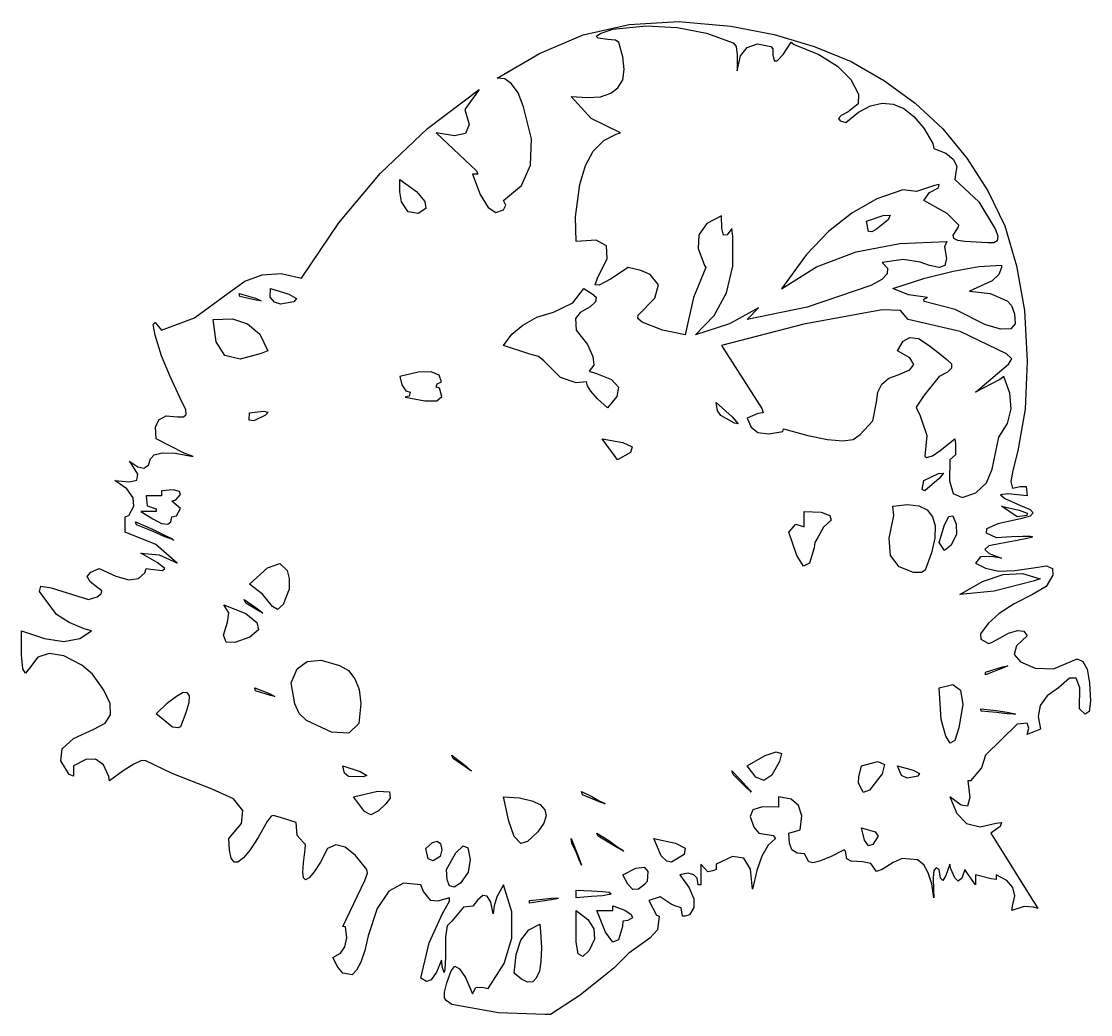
# Model space of a CAD drawing. Extents: x 3.82 to 6.85, y 9.27 to 12.09.
import ezdxf

# ---------------------------------------------------------------- set-up
doc = ezdxf.new("R2010")
doc.units = 0
doc.layers.get('0').update_dxf_attribs({"linetype": 'CONTINUOUS'})

msp = doc.modelspace()

# ---------------------------------------------------------------- linework, layer by layer
for p, q in [((5.5434, 12.0786), (5.6834, 12.0876)), ((5.6834, 12.0876), (5.8314, 12.0736)), ((5.4124, 12.0496), (5.5434, 12.0786)), ((5.4494, 12.0456), (5.4634, 12.0546)), ((5.4634, 12.0546), (5.4964, 12.0656)), ((5.4964, 12.0656), (5.5914, 12.0746)), ((5.5914, 12.0746), (5.6794, 12.0706)), ((5.6794, 12.0706), (5.7624, 12.0546)), ((5.7624, 12.0546), (5.8384, 12.0266)), ((5.8314, 12.0736), (5.9544, 12.0506)), ((5.2884, 11.9966), (5.4124, 12.0496)), ((5.4554, 12.0396), (5.4494, 12.0456)), ((5.4814, 12.0366), (5.4554, 12.0396)), ((5.5044, 12.0346), (5.4814, 12.0366)), ((5.5134, 12.0276), (5.5044, 12.0346)), ((5.5254, 11.9866), (5.5134, 12.0276)), ((5.8384, 12.0266), (5.8474, 12.0166)), ((5.8784, 12.0136), (5.9074, 12.0236)), ((5.9074, 12.0236), (5.9454, 12.0166)), ((5.9544, 12.0506), (6.0684, 12.0166)), ((5.9804, 11.9936), (6.0034, 12.0286)), ((6.0034, 12.0286), (6.0114, 12.0216)), ((5.1684, 11.9266), (5.2884, 11.9966)), ((5.8474, 12.0166), (5.8494, 11.9926)), ((5.8494, 11.9926), (5.8494, 11.9476)), ((5.8594, 11.9896), (5.8784, 12.0136)), ((5.9454, 12.0166), (5.9514, 12.0096)), ((5.9514, 12.0096), (5.9514, 11.9926)), ((5.9514, 11.9926), (5.9544, 11.9756)), ((5.9634, 11.9756), (5.9804, 11.9936)), ((6.0114, 12.0216), (6.0814, 11.9936)), ((6.0684, 12.0166), (6.1734, 11.9736)), ((6.0814, 11.9936), (6.1344, 11.9606)), ((5.5294, 11.9506), (5.5254, 11.9866)), ((5.8494, 11.9476), (5.8594, 11.9896)), ((5.9544, 11.9756), (5.9634, 11.9756)), ((6.1734, 11.9736), (6.2684, 11.9186)), ((5.5254, 11.9216), (5.5294, 11.9506)), ((6.1344, 11.9606), (6.1724, 11.9226)), ((5.1904, 11.9246), (5.1684, 11.9266)), ((5.2094, 11.9106), (5.1904, 11.9246)), ((5.2284, 11.8846), (5.2094, 11.9106)), ((5.5114, 11.8986), (5.5254, 11.9216)), ((6.1724, 11.9226), (6.1944, 11.8806)), ((6.2684, 11.9186), (6.3554, 11.8556)), ((4.9704, 11.7836), (5.1174, 11.8946)), ((5.1174, 11.8946), (5.0764, 11.8376)), ((5.2434, 11.8446), (5.2284, 11.8846)), ((5.4354, 11.8116), (5.3784, 11.8746)), ((5.3784, 11.8746), (5.4244, 11.8716)), ((5.4244, 11.8716), (5.4614, 11.8736)), ((5.4614, 11.8736), (5.4914, 11.8836)), ((5.4914, 11.8836), (5.5114, 11.8986)), ((6.1944, 11.8806), (6.1934, 11.8536)), ((5.2654, 11.7546), (5.2434, 11.8446)), ((6.1934, 11.8536), (6.1654, 11.8306)), ((6.1944, 11.8296), (6.2284, 11.8476)), ((6.2284, 11.8476), (6.2614, 11.8556)), ((6.2614, 11.8556), (6.2924, 11.8526)), ((6.2924, 11.8526), (6.3234, 11.8406)), ((6.3234, 11.8406), (6.3514, 11.8176)), ((6.3554, 11.8556), (6.4334, 11.7826)), ((5.0764, 11.8376), (5.0884, 11.7946)), ((5.5184, 11.7716), (5.4354, 11.8116)), ((6.1454, 11.8206), (6.1374, 11.8116)), ((6.1374, 11.8116), (6.1424, 11.8056)), ((6.1654, 11.8306), (6.1454, 11.8206)), ((6.1584, 11.8006), (6.1944, 11.8296)), ((6.3514, 11.8176), (6.3794, 11.7846)), ((4.8374, 11.6566), (4.9704, 11.7836)), ((5.0884, 11.7946), (5.0784, 11.7696)), ((6.1424, 11.8056), (6.1584, 11.8006)), ((6.3794, 11.7846), (6.4054, 11.7406)), ((6.4334, 11.7826), (6.5024, 11.6996)), ((5.0474, 11.7626), (4.9954, 11.7716)), ((4.9954, 11.7716), (5.1094, 11.6636)), ((5.0784, 11.7696), (5.0474, 11.7626)), ((5.2634, 11.6796), (5.2654, 11.7546)), ((5.4414, 11.7196), (5.4714, 11.7496)), ((5.4714, 11.7496), (5.5064, 11.7676)), ((5.5064, 11.7676), (5.5184, 11.7716)), ((5.4194, 11.6786), (5.4414, 11.7196)), ((6.4054, 11.7406), (6.4084, 11.7266)), ((6.4084, 11.7266), (6.4424, 11.7136)), ((6.4424, 11.7136), (6.4634, 11.6966)), ((6.4634, 11.6966), (6.4734, 11.6766)), ((6.5024, 11.6996), (6.5614, 11.6066)), ((5.1094, 11.6636), (5.1134, 11.6536)), ((5.2374, 11.6216), (5.2634, 11.6796)), ((5.4034, 11.6246), (5.4194, 11.6786)), ((6.4734, 11.6766), (6.4694, 11.6526)), ((4.7184, 11.5156), (4.8374, 11.6566)), ((4.8924, 11.6036), (4.8924, 11.6386)), ((4.8924, 11.6386), (4.9394, 11.6046)), ((5.1134, 11.6536), (5.0984, 11.6536)), ((5.0984, 11.6536), (5.1204, 11.5966)), ((6.4694, 11.6526), (6.4674, 11.6386)), ((6.4674, 11.6386), (6.5364, 11.5756)), ((4.8964, 11.5756), (4.8924, 11.6036)), ((4.9394, 11.6046), (4.9634, 11.5766)), ((5.1864, 11.5796), (5.2374, 11.6216)), ((5.3904, 11.5326), (5.4034, 11.6246)), ((6.3204, 11.6096), (6.2464, 11.5836)), ((6.3594, 11.6046), (6.3204, 11.6096)), ((6.4104, 11.6216), (6.3594, 11.6046)), ((6.3794, 11.5796), (6.3964, 11.6016)), ((6.3964, 11.6016), (6.4214, 11.6156)), ((6.4234, 11.6246), (6.4104, 11.6216)), ((6.4214, 11.6156), (6.4234, 11.6246)), ((6.5614, 11.6066), (6.6094, 11.5076)), ((4.9154, 11.5466), (4.8964, 11.5756)), ((4.9634, 11.5766), (4.9654, 11.5566)), ((5.1204, 11.5966), (5.1424, 11.5596)), ((5.1934, 11.5656), (5.1864, 11.5796)), ((6.2464, 11.5836), (6.1754, 11.5436)), ((6.4464, 11.5426), (6.3794, 11.5796)), ((6.5364, 11.5756), (6.5834, 11.4966)), ((4.9444, 11.5426), (4.9154, 11.5466)), ((4.9654, 11.5566), (4.9444, 11.5426)), ((5.1424, 11.5596), (5.1644, 11.5456)), ((5.1644, 11.5456), (5.1864, 11.5526)), ((5.1864, 11.5526), (5.1934, 11.5656)), ((6.1754, 11.5436), (6.1094, 11.4916)), ((6.2644, 11.5366), (6.2844, 11.5376)), ((6.2844, 11.5376), (6.2784, 11.5246)), ((6.4794, 11.5096), (6.4464, 11.5426)), ((4.6124, 11.3586), (4.7184, 11.5156)), ((5.3924, 11.4626), (5.3904, 11.5326)), ((5.7634, 11.5136), (5.7414, 11.4816)), ((5.8054, 11.5356), (5.7634, 11.5136)), ((5.8064, 11.4996), (5.8054, 11.5356)), ((6.2174, 11.5206), (6.2644, 11.5366)), ((6.2224, 11.4916), (6.2174, 11.5206)), ((6.2784, 11.5246), (6.2454, 11.4976)), ((6.4784, 11.5046), (6.4794, 11.5096)), ((6.6094, 11.5076), (6.6434, 11.3936)), ((5.7414, 11.4816), (5.7394, 11.4426)), ((5.8114, 11.4806), (5.8064, 11.4996)), ((5.8214, 11.4816), (5.8114, 11.4806)), ((5.8344, 11.4996), (5.8214, 11.4816)), ((5.8374, 11.4766), (5.8344, 11.4996)), ((5.8374, 11.3926), (5.8374, 11.4766)), ((6.1094, 11.4916), (6.0464, 11.4256)), ((6.2324, 11.4906), (6.2224, 11.4916)), ((6.2454, 11.4976), (6.2324, 11.4906)), ((6.4634, 11.4806), (6.4704, 11.4926)), ((6.4654, 11.4716), (6.4634, 11.4806)), ((6.4704, 11.4926), (6.4784, 11.5046)), ((6.5834, 11.4966), (6.5904, 11.4776)), ((6.5904, 11.4776), (6.5884, 11.4646)), ((5.4494, 11.4666), (5.3924, 11.4626)), ((5.4784, 11.4506), (5.4494, 11.4666)), ((5.4804, 11.4146), (5.4784, 11.4506)), ((6.1874, 11.4336), (6.3114, 11.4576)), ((6.3114, 11.4576), (6.4454, 11.4626)), ((6.4454, 11.4626), (6.4384, 11.4476)), ((6.4384, 11.4476), (6.4444, 11.4146)), ((6.4764, 11.4656), (6.4654, 11.4716)), ((6.4964, 11.4626), (6.4764, 11.4656)), ((6.5604, 11.4586), (6.4964, 11.4626)), ((6.5784, 11.4586), (6.5604, 11.4586)), ((6.5884, 11.4646), (6.5784, 11.4586)), ((5.7394, 11.4426), (5.7574, 11.3946)), ((6.0464, 11.4256), (6.0364, 11.4116)), ((6.0754, 11.3906), (6.1874, 11.4336)), ((5.4534, 11.3586), (5.4804, 11.4146)), ((5.5404, 11.3886), (5.4904, 11.3556)), ((5.5764, 11.3806), (5.5404, 11.3886)), ((5.7604, 11.3886), (5.7254, 11.3036)), ((5.7574, 11.3946), (5.7604, 11.3886)), ((5.8194, 11.3176), (5.8374, 11.3926)), ((6.0364, 11.4116), (5.9754, 11.3286)), ((5.9754, 11.3286), (6.0754, 11.3906)), ((6.3214, 11.4116), (6.2614, 11.4036)), ((6.2614, 11.4036), (6.2764, 11.3876)), ((6.2764, 11.3876), (6.2754, 11.3706)), ((6.3694, 11.4046), (6.3214, 11.4116)), ((6.3964, 11.3946), (6.3694, 11.4046)), ((6.4234, 11.3886), (6.3964, 11.3946)), ((6.4394, 11.3946), (6.4234, 11.3886)), ((6.4444, 11.4146), (6.4394, 11.3946)), ((6.4634, 11.3786), (6.5364, 11.3916)), ((6.5364, 11.3916), (6.6004, 11.3956)), ((6.6004, 11.3886), (6.5924, 11.3696)), ((6.6004, 11.3956), (6.6004, 11.3886)), ((6.6434, 11.3936), (6.6654, 11.2666)), ((4.4514, 11.3506), (4.5014, 11.3686)), ((4.5014, 11.3686), (4.5554, 11.3716)), ((4.5554, 11.3716), (4.6124, 11.3586)), ((5.4464, 11.3396), (5.4534, 11.3586)), ((5.4904, 11.3556), (5.4584, 11.3386)), ((5.6024, 11.3696), (5.5764, 11.3806)), ((5.6264, 11.3396), (5.6024, 11.3696)), ((6.2754, 11.3706), (6.2604, 11.3546)), ((6.2914, 11.3296), (6.3824, 11.3586)), ((6.3824, 11.3586), (6.4634, 11.3786)), ((6.5924, 11.3696), (6.5734, 11.3516)), ((4.4044, 11.3166), (4.4514, 11.3506)), ((4.5234, 11.3046), (4.5244, 11.3296)), ((4.5244, 11.3296), (4.5764, 11.3136)), ((5.3834, 11.2886), (5.4144, 11.3296)), ((5.4144, 11.3296), (5.4374, 11.3156)), ((5.4584, 11.3386), (5.4464, 11.3396)), ((5.6164, 11.3016), (5.6264, 11.3396)), ((6.2294, 11.3376), (6.0484, 11.2766)), ((6.2604, 11.3546), (6.2294, 11.3376)), ((6.3364, 11.3116), (6.2914, 11.3296)), ((6.5734, 11.3516), (6.5094, 11.3216)), ((4.3094, 11.2466), (4.4044, 11.3166)), ((4.4354, 11.3156), (4.4824, 11.3016)), ((4.4374, 11.3066), (4.4354, 11.3156)), ((4.4834, 11.2966), (4.4374, 11.3066)), ((4.4824, 11.3016), (4.4984, 11.2946)), ((4.4984, 11.2946), (4.4834, 11.2966)), ((4.5364, 11.2906), (4.5234, 11.3046)), ((4.5764, 11.3136), (4.5984, 11.3006)), ((4.5984, 11.3006), (4.5914, 11.2916)), ((5.4374, 11.3156), (5.4494, 11.3046)), ((5.4494, 11.3046), (5.4474, 11.2916)), ((5.5684, 11.2536), (5.6164, 11.3016)), ((5.7254, 11.3036), (5.7024, 11.1976)), ((5.7844, 11.2526), (5.8194, 11.3176)), ((6.3904, 11.3036), (6.3364, 11.3116)), ((6.3794, 11.2996), (6.3904, 11.3036)), ((6.3804, 11.2926), (6.3794, 11.2996)), ((6.5094, 11.3216), (6.5684, 11.3156)), ((6.5684, 11.3156), (6.6164, 11.2946)), ((6.6164, 11.2946), (6.6284, 11.2816)), ((4.5534, 11.2846), (4.5364, 11.2906)), ((4.5914, 11.2916), (4.5534, 11.2846)), ((5.3284, 11.2626), (5.3834, 11.2886)), ((5.4324, 11.2776), (5.4044, 11.2616)), ((5.4474, 11.2916), (5.4324, 11.2776)), ((5.9104, 11.2746), (5.8284, 11.2296)), ((6.0484, 11.2766), (5.8784, 11.2416)), ((5.8784, 11.2416), (5.9104, 11.2746)), ((6.2614, 11.2686), (6.0394, 11.2286)), ((6.3134, 11.2666), (6.2614, 11.2686)), ((6.3354, 11.2416), (6.3134, 11.2666)), ((6.4684, 11.2696), (6.3804, 11.2926)), ((6.5554, 11.2266), (6.4684, 11.2696)), ((6.6284, 11.2816), (6.6374, 11.2576)), ((6.6654, 11.2666), (6.6734, 11.1236)), ((4.2154, 11.2116), (4.3094, 11.2466)), ((4.3624, 11.2416), (4.4164, 11.2436)), ((4.3704, 11.1776), (4.3624, 11.2416)), ((4.4164, 11.2436), (4.4594, 11.2296)), ((5.2414, 11.2256), (5.2814, 11.2476)), ((5.2814, 11.2476), (5.3284, 11.2626)), ((5.4044, 11.2616), (5.3904, 11.2446)), ((5.3904, 11.2446), (5.3924, 11.2116)), ((5.5674, 11.2446), (5.5684, 11.2536)), ((5.5804, 11.2336), (5.5674, 11.2446)), ((5.6374, 11.2116), (5.5804, 11.2336)), ((5.7314, 11.1976), (5.7844, 11.2526)), ((6.4834, 11.2076), (6.3354, 11.2416)), ((6.6374, 11.2576), (6.6394, 11.2296)), ((4.1914, 11.2276), (4.1974, 11.2326)), ((4.1974, 11.1966), (4.1914, 11.2276)), ((4.1974, 11.2326), (4.2154, 11.2116)), ((4.4594, 11.2296), (4.4944, 11.1996)), ((5.2104, 11.1996), (5.2414, 11.2256)), ((5.3924, 11.2116), (5.4244, 11.1706)), ((5.7024, 11.1976), (5.6374, 11.2116)), ((5.8284, 11.2296), (5.7314, 11.1976)), ((6.0394, 11.2286), (5.8054, 11.1676)), ((6.6144, 11.1436), (6.4834, 11.2076)), ((6.5984, 11.2136), (6.5554, 11.2266)), ((6.6264, 11.2146), (6.5984, 11.2136)), ((6.6394, 11.2296), (6.6264, 11.2146)), ((4.2154, 11.1386), (4.1974, 11.1966)), ((4.3954, 11.1396), (4.3704, 11.1776)), ((4.4944, 11.1996), (4.5174, 11.1526)), ((5.1864, 11.1676), (5.2104, 11.1996)), ((6.3054, 11.1526), (6.3214, 11.1796)), ((6.3214, 11.1796), (6.3404, 11.1906)), ((6.3404, 11.1906), (6.3644, 11.1876)), ((6.3644, 11.1876), (6.3924, 11.1696)), ((4.4984, 11.1446), (4.4384, 11.1286)), ((4.5174, 11.1526), (4.4984, 11.1446)), ((5.2614, 11.1426), (5.1864, 11.1676)), ((5.2854, 11.1366), (5.2614, 11.1426)), ((5.4244, 11.1706), (5.4404, 11.1366)), ((5.8054, 11.1676), (5.9194, 10.9886)), ((6.3404, 11.1326), (6.3054, 11.1526)), ((6.3924, 11.1696), (6.4244, 11.1446)), ((6.4244, 11.1446), (6.4454, 11.1276)), ((6.6294, 11.1296), (6.6144, 11.1436)), ((4.2394, 11.0796), (4.2154, 11.1386)), ((4.4384, 11.1286), (4.3954, 11.1396)), ((5.3004, 11.1246), (5.2854, 11.1366)), ((5.3484, 11.0766), (5.3004, 11.1246)), ((5.4404, 11.1366), (5.4424, 11.1116)), ((6.3514, 11.1136), (6.3404, 11.1326)), ((6.3404, 11.0986), (6.3514, 11.1136)), ((6.4454, 11.1276), (6.4584, 11.1156)), ((6.4584, 11.1156), (6.4584, 11.1036)), ((6.5264, 11.0356), (6.6204, 11.1146)), ((6.6204, 11.1146), (6.6294, 11.1296)), ((6.6734, 11.1236), (6.6674, 10.9866)), ((4.9444, 11.0916), (4.8924, 11.0796)), ((4.9814, 11.0926), (4.9444, 11.0916)), ((5.0034, 11.0836), (4.9814, 11.0926)), ((5.0104, 11.0646), (5.0034, 11.0836)), ((5.4424, 11.1116), (5.4294, 11.0946)), ((5.4294, 11.0946), (5.4504, 11.0886)), ((5.4504, 11.0886), (5.4934, 11.0716)), ((6.2804, 11.0746), (6.3074, 11.0846)), ((6.3074, 11.0846), (6.3404, 11.0986)), ((6.4474, 11.0916), (6.4234, 11.0796)), ((6.4584, 11.1036), (6.4474, 11.0916)), ((4.2744, 11.0056), (4.2394, 11.0796)), ((4.8924, 11.0796), (4.8974, 11.0556)), ((4.8974, 11.0556), (4.9094, 11.0386)), ((4.9954, 11.0496), (4.9984, 11.0586)), ((4.9984, 11.0586), (5.0104, 11.0646)), ((5.3924, 11.0616), (5.3484, 11.0766)), ((5.4224, 11.0646), (5.3924, 11.0616)), ((5.4244, 11.0536), (5.4224, 11.0646)), ((5.4344, 11.0376), (5.4244, 11.0536)), ((5.4934, 11.0716), (5.5124, 11.0496)), ((6.2494, 11.0356), (6.2604, 11.0576)), ((6.2604, 11.0576), (6.2804, 11.0746)), ((6.4234, 11.0796), (6.3804, 11.0266)), ((6.5954, 11.0716), (6.5264, 11.0356)), ((6.6074, 11.0796), (6.5954, 11.0716)), ((6.6244, 11.0326), (6.6074, 11.0796)), ((4.9184, 11.0236), (4.9074, 11.0206)), ((4.9094, 11.0386), (4.9214, 11.0356)), ((4.9214, 11.0356), (4.9184, 11.0236)), ((5.0044, 11.0466), (4.9954, 11.0496)), ((4.9974, 11.0106), (5.0114, 11.0226)), ((5.0114, 11.0226), (5.0044, 11.0466)), ((5.4534, 11.0166), (5.4344, 11.0376)), ((5.5084, 11.0226), (5.4814, 10.9906)), ((5.5124, 11.0496), (5.5084, 11.0226)), ((6.2454, 11.0066), (6.2494, 11.0356)), ((6.3804, 11.0266), (6.3584, 10.9926)), ((6.6274, 10.9876), (6.6244, 11.0326)), ((4.2844, 10.9856), (4.2744, 11.0056)), ((4.9074, 11.0206), (4.9634, 11.0106)), ((4.9634, 11.0106), (4.9974, 11.0106)), ((5.4814, 10.9906), (5.4534, 11.0166)), ((5.7904, 11.0056), (5.8354, 10.9656)), ((5.7944, 10.9826), (5.7904, 11.0056)), ((6.2354, 10.9536), (6.2454, 11.0066)), ((6.3584, 10.9926), (6.3604, 10.9866)), ((4.2074, 10.9566), (4.2284, 10.9676)), ((4.2284, 10.9676), (4.2604, 10.9656)), ((4.2604, 10.9656), (4.2774, 10.9656)), ((4.2774, 10.9656), (4.2854, 10.9716)), ((4.2854, 10.9716), (4.2844, 10.9856)), ((4.4644, 10.9556), (4.4654, 10.9766)), ((4.4654, 10.9766), (4.5044, 10.9816)), ((4.5104, 10.9696), (4.4774, 10.9536)), ((4.5044, 10.9816), (4.5184, 10.9786)), ((4.5184, 10.9786), (4.5104, 10.9696)), ((5.8034, 10.9686), (5.7944, 10.9826)), ((5.8424, 10.9476), (5.8034, 10.9686)), ((5.8354, 10.9656), (5.8524, 10.9456)), ((5.9084, 10.9746), (5.8784, 10.9616)), ((5.8784, 10.9616), (5.8894, 10.9356)), ((5.9234, 10.9766), (5.9084, 10.9746)), ((5.9194, 10.9886), (5.9234, 10.9766)), ((6.3604, 10.9866), (6.3684, 10.9706)), ((6.3684, 10.9706), (6.3884, 10.9126)), ((6.6174, 10.9466), (6.6274, 10.9876)), ((6.6674, 10.9866), (6.6464, 10.8686)), ((4.1984, 10.9356), (4.2074, 10.9566)), ((4.2004, 10.9026), (4.1984, 10.9356)), ((4.4774, 10.9536), (4.4644, 10.9556)), ((5.8524, 10.9456), (5.8424, 10.9476)), ((5.8894, 10.9356), (5.9084, 10.9206)), ((5.9794, 10.9236), (5.9814, 10.9316)), ((5.9814, 10.9316), (6.0504, 10.9126)), ((6.1994, 10.9146), (6.2354, 10.9536)), ((6.5924, 10.9076), (6.6174, 10.9466)), ((4.2794, 10.8616), (4.2004, 10.9026)), ((5.5034, 10.8526), (5.4664, 10.9026)), ((5.4664, 10.9026), (5.5254, 10.8926)), ((5.9084, 10.9206), (5.9394, 10.9166)), ((5.9394, 10.9166), (5.9794, 10.9236)), ((6.0504, 10.9126), (6.1064, 10.9006)), ((6.1064, 10.9006), (6.1494, 10.8966)), ((6.1494, 10.8966), (6.1794, 10.9006)), ((6.1794, 10.9006), (6.1994, 10.9146)), ((6.3884, 10.9126), (6.3824, 10.8536)), ((6.4264, 10.8696), (6.4674, 10.9026)), ((6.4674, 10.9026), (6.4694, 10.8886)), ((6.5734, 10.8166), (6.5924, 10.9076)), ((5.5254, 10.8926), (5.5514, 10.8796)), ((5.5514, 10.8796), (5.5474, 10.8636)), ((6.4044, 10.8546), (6.4264, 10.8696)), ((6.4694, 10.8886), (6.4694, 10.8576)), ((4.1314, 10.8296), (4.1244, 10.8396)), ((4.1244, 10.8396), (4.1254, 10.8386)), ((4.1254, 10.8386), (4.1484, 10.8236)), ((4.1784, 10.8276), (4.1844, 10.8456)), ((4.1844, 10.8456), (4.1944, 10.8576)), ((4.1944, 10.8576), (4.2174, 10.8626)), ((4.2174, 10.8626), (4.2544, 10.8616)), ((4.2544, 10.8616), (4.3054, 10.8526)), ((4.3054, 10.8526), (4.2794, 10.8616)), ((5.5104, 10.8436), (5.5034, 10.8526)), ((5.5474, 10.8636), (5.5104, 10.8436)), ((6.3824, 10.8536), (6.3874, 10.8496)), ((6.3874, 10.8496), (6.4044, 10.8546)), ((6.4534, 10.8436), (6.4524, 10.7836)), ((6.4694, 10.8576), (6.4534, 10.8436)), ((6.6464, 10.8686), (6.6324, 10.8126)), ((4.1484, 10.8026), (4.1314, 10.8296)), ((4.1484, 10.8236), (4.1654, 10.8196)), ((4.1654, 10.8196), (4.1784, 10.8276)), ((6.5574, 10.7776), (6.5734, 10.8166)), ((6.6324, 10.8126), (6.6264, 10.7816)), ((4.1164, 10.7606), (4.0824, 10.7846)), ((4.0824, 10.7846), (4.1244, 10.7806)), ((4.1244, 10.7806), (4.1454, 10.7856)), ((4.1454, 10.7856), (4.1484, 10.8026)), ((6.3754, 10.7586), (6.3794, 10.7846)), ((6.3794, 10.7846), (6.4214, 10.8046)), ((6.4234, 10.7906), (6.3824, 10.7556)), ((6.4214, 10.8046), (6.4354, 10.8056)), ((6.4354, 10.8056), (6.4234, 10.7906)), ((6.4524, 10.7836), (6.4634, 10.7476)), ((6.6264, 10.7816), (6.6314, 10.7626)), ((4.1344, 10.7356), (4.1164, 10.7606)), ((4.2484, 10.7576), (4.2154, 10.7556)), ((4.2154, 10.7556), (4.2154, 10.7406)), ((4.2664, 10.7536), (4.2484, 10.7576)), ((4.2694, 10.7446), (4.2664, 10.7536)), ((6.3824, 10.7556), (6.3754, 10.7586)), ((6.4634, 10.7476), (6.4884, 10.7366)), ((6.4884, 10.7366), (6.5274, 10.7496)), ((6.5274, 10.7496), (6.5574, 10.7776)), ((6.6314, 10.7626), (6.6534, 10.7676)), ((6.6534, 10.7676), (6.6704, 10.7676)), ((6.6704, 10.7676), (6.6734, 10.7406)), ((4.1364, 10.7116), (4.1344, 10.7356)), ((4.2004, 10.7406), (4.1714, 10.7406)), ((4.1714, 10.7406), (4.1744, 10.7126)), ((4.2154, 10.7406), (4.2004, 10.7406)), ((4.2444, 10.7256), (4.2564, 10.7296)), ((4.2694, 10.7046), (4.2444, 10.7256)), ((4.2564, 10.7296), (4.2694, 10.7446)), ((6.6184, 10.7466), (6.5974, 10.7436)), ((6.5974, 10.7436), (6.6094, 10.7336)), ((6.6094, 10.7336), (6.6544, 10.7136)), ((6.6734, 10.7406), (6.6184, 10.7466)), ((4.1224, 10.6856), (4.1364, 10.7116)), ((4.1854, 10.6966), (4.1564, 10.6966)), ((4.1564, 10.6966), (4.1904, 10.6756)), ((4.1744, 10.7126), (4.2004, 10.7036)), ((4.2004, 10.6966), (4.1854, 10.6966)), ((4.2004, 10.7036), (4.2004, 10.6966)), ((4.2574, 10.6846), (4.2694, 10.7046)), ((6.0404, 10.6676), (6.0404, 10.6966)), ((6.0404, 10.6966), (6.0884, 10.6946)), ((6.0884, 10.6946), (6.1134, 10.6856)), ((6.2914, 10.7116), (6.3334, 10.7166)), ((6.2944, 10.6856), (6.2914, 10.7116)), ((6.3334, 10.7166), (6.3654, 10.7126)), ((6.3654, 10.7126), (6.3894, 10.7016)), ((6.3894, 10.7016), (6.4044, 10.6816)), ((6.6004, 10.7116), (6.6504, 10.7006)), ((6.6444, 10.6816), (6.6004, 10.7116)), ((6.6504, 10.7006), (6.6734, 10.6916)), ((6.6544, 10.7136), (6.6814, 10.7026)), ((6.6734, 10.6916), (6.6724, 10.6856)), ((6.6814, 10.7026), (6.6904, 10.6926)), ((6.6904, 10.6926), (6.6814, 10.6836)), ((4.1124, 10.6816), (4.1224, 10.6856)), ((4.1124, 10.6526), (4.1124, 10.6816)), ((4.1414, 10.6676), (4.1894, 10.6466)), ((4.1444, 10.6586), (4.1414, 10.6676)), ((4.1914, 10.6396), (4.1444, 10.6586)), ((4.1904, 10.6756), (4.2154, 10.6626)), ((4.2154, 10.6626), (4.2334, 10.6606)), ((4.2334, 10.6606), (4.2414, 10.6676)), ((4.2414, 10.6676), (4.2444, 10.6816)), ((4.2444, 10.6816), (4.2574, 10.6846)), ((5.9964, 10.6376), (6.0164, 10.6606)), ((6.0164, 10.6606), (6.0314, 10.6556)), ((6.0404, 10.6526), (6.0404, 10.6676)), ((6.1164, 10.6716), (6.0954, 10.6516)), ((6.1134, 10.6856), (6.1164, 10.6716)), ((6.2814, 10.6206), (6.2944, 10.6856)), ((6.4044, 10.6816), (6.4124, 10.6556)), ((6.4234, 10.6086), (6.4384, 10.6586)), ((6.4384, 10.6586), (6.4504, 10.6826)), ((6.4504, 10.6826), (6.4624, 10.6846)), ((6.4624, 10.6846), (6.4714, 10.6606)), ((6.4714, 10.6606), (6.4724, 10.6326)), ((6.5904, 10.6616), (6.5574, 10.6476)), ((6.6544, 10.6756), (6.5904, 10.6616)), ((6.6724, 10.6856), (6.6444, 10.6816)), ((6.6814, 10.6836), (6.6544, 10.6756)), ((4.1124, 10.6376), (4.1124, 10.6526)), ((4.1994, 10.6026), (4.1124, 10.6376)), ((4.1894, 10.6466), (4.2234, 10.6296)), ((4.2244, 10.6246), (4.1914, 10.6396)), ((4.2234, 10.6296), (4.2444, 10.6196)), ((6.0194, 10.5716), (5.9964, 10.6376)), ((6.0314, 10.6556), (6.0404, 10.6526)), ((6.0954, 10.6516), (6.0794, 10.6246)), ((6.4124, 10.6556), (6.4114, 10.6206)), ((6.4724, 10.6326), (6.4574, 10.6006)), ((6.5574, 10.6476), (6.5564, 10.6356)), ((6.5564, 10.6356), (6.5854, 10.6226)), ((6.6294, 10.6256), (6.6614, 10.6266)), ((6.6614, 10.6266), (6.6814, 10.6266)), ((6.6814, 10.6266), (6.6884, 10.6246)), ((4.2594, 10.5496), (4.1994, 10.6026)), ((4.2444, 10.6176), (4.2244, 10.6246)), ((4.2444, 10.6196), (4.2504, 10.6146)), ((4.2504, 10.6146), (4.2444, 10.6176)), ((6.0704, 10.6086), (6.0684, 10.5936)), ((6.0794, 10.6246), (6.0704, 10.6086)), ((6.2854, 10.5716), (6.2814, 10.6206)), ((6.4114, 10.6206), (6.4014, 10.5796)), ((6.4384, 10.5856), (6.4234, 10.6086)), ((6.4574, 10.6006), (6.4384, 10.5856)), ((6.5644, 10.5986), (6.5534, 10.5886)), ((6.5984, 10.6056), (6.5644, 10.5986)), ((6.5854, 10.6226), (6.6294, 10.6256)), ((6.6404, 10.6136), (6.5984, 10.6056)), ((6.6684, 10.6186), (6.6404, 10.6136)), ((6.6844, 10.6226), (6.6684, 10.6186)), ((6.6884, 10.6246), (6.6844, 10.6226)), ((4.2034, 10.5516), (4.1564, 10.5786)), ((4.1564, 10.5786), (4.2084, 10.5736)), ((4.2084, 10.5736), (4.2484, 10.5556)), ((6.0384, 10.5416), (6.0194, 10.5716)), ((6.0684, 10.5936), (6.0554, 10.5496)), ((6.3094, 10.5396), (6.2854, 10.5716)), ((6.4014, 10.5796), (6.3834, 10.5296)), ((6.5404, 10.5676), (6.5264, 10.5496)), ((6.5714, 10.5686), (6.5404, 10.5676)), ((6.5534, 10.5886), (6.5654, 10.5776)), ((6.5654, 10.5776), (6.6004, 10.5636)), ((6.6004, 10.5636), (6.5714, 10.5686)), ((4.2244, 10.5346), (4.2034, 10.5516)), ((4.2484, 10.5556), (4.2594, 10.5496)), ((4.4654, 10.4906), (4.5164, 10.5366)), ((4.5164, 10.5366), (4.5514, 10.5486)), ((4.5514, 10.5486), (4.5724, 10.5286)), ((6.0554, 10.5496), (6.0384, 10.5416)), ((6.3504, 10.5236), (6.3094, 10.5396)), ((6.5264, 10.5496), (6.5554, 10.5356)), ((6.5554, 10.5356), (6.5924, 10.5276)), ((6.6384, 10.5286), (6.6914, 10.5366)), ((6.6914, 10.5366), (6.7284, 10.5426)), ((6.7284, 10.5426), (6.7454, 10.5346)), ((4.0044, 10.5116), (4.0144, 10.5246)), ((4.0124, 10.4966), (4.0044, 10.5116)), ((4.0144, 10.5246), (4.0384, 10.5346)), ((4.0384, 10.5346), (4.0854, 10.5126)), ((4.0854, 10.5126), (4.1224, 10.5026)), ((4.1224, 10.5026), (4.1504, 10.5066)), ((4.1504, 10.5066), (4.1684, 10.5226)), ((4.1684, 10.5226), (4.1714, 10.5346)), ((4.1714, 10.5346), (4.1854, 10.5326)), ((4.1854, 10.5326), (4.2184, 10.5286)), ((4.2184, 10.5286), (4.2244, 10.5346)), ((4.5724, 10.5286), (4.5774, 10.5066)), ((4.5774, 10.5066), (4.5774, 10.4756)), ((6.3734, 10.5236), (6.3504, 10.5236)), ((6.3834, 10.5296), (6.3734, 10.5236)), ((6.5464, 10.4976), (6.6054, 10.5176)), ((6.5924, 10.5276), (6.6384, 10.5286)), ((6.6054, 10.5176), (6.6604, 10.5206)), ((6.6604, 10.5206), (6.7104, 10.5056)), ((6.7104, 10.5056), (6.6904, 10.4986)), ((6.7464, 10.5156), (6.7274, 10.4836)), ((6.7454, 10.5346), (6.7464, 10.5156)), ((3.8684, 10.4696), (3.8724, 10.4846)), ((3.8724, 10.4846), (3.9024, 10.4796)), ((3.9024, 10.4796), (4.0084, 10.4466)), ((4.0344, 10.4796), (4.0124, 10.4966)), ((4.0454, 10.4716), (4.0344, 10.4796)), ((4.5024, 10.4616), (4.4654, 10.4906)), ((4.5774, 10.4756), (4.5604, 10.4326)), ((6.4824, 10.4606), (6.5464, 10.4976)), ((6.6904, 10.4986), (6.5794, 10.4706)), ((6.7274, 10.4836), (6.6884, 10.4606)), ((3.9174, 10.4046), (3.8684, 10.4696)), ((4.0084, 10.4466), (4.0324, 10.4546)), ((4.0324, 10.4546), (4.0444, 10.4626)), ((4.0444, 10.4626), (4.0454, 10.4716)), ((4.4544, 10.4366), (4.4504, 10.4466)), ((4.4504, 10.4466), (4.4904, 10.4186)), ((4.5304, 10.4266), (4.5024, 10.4616)), ((6.5794, 10.4706), (6.4824, 10.4606)), ((6.6884, 10.4606), (6.6364, 10.4346)), ((4.3924, 10.4316), (4.4544, 10.4066)), ((4.4064, 10.4086), (4.3924, 10.4316)), ((4.4924, 10.4136), (4.4544, 10.4366)), ((4.4904, 10.4186), (4.5034, 10.4076)), ((4.5034, 10.4076), (4.4924, 10.4136)), ((4.5444, 10.4186), (4.5304, 10.4266)), ((4.5604, 10.4326), (4.5444, 10.4186)), ((6.6364, 10.4346), (6.5934, 10.4066)), ((3.9534, 10.3816), (3.9174, 10.4046)), ((4.4024, 10.3826), (4.4064, 10.4086)), ((4.4544, 10.4066), (4.4864, 10.3816)), ((6.5934, 10.4066), (6.5624, 10.3786)), ((3.8174, 10.2896), (3.8174, 10.3576)), ((3.8174, 10.3576), (3.8834, 10.3356)), ((3.9954, 10.3636), (3.9534, 10.3816)), ((3.9834, 10.3356), (4.0164, 10.3576)), ((4.0164, 10.3576), (3.9954, 10.3636)), ((4.3914, 10.3456), (4.4024, 10.3826)), ((4.4904, 10.3606), (4.4664, 10.3396)), ((4.4864, 10.3816), (4.4904, 10.3606)), ((6.5624, 10.3786), (6.5404, 10.3496)), ((6.6204, 10.3516), (6.6454, 10.3586)), ((6.6454, 10.3586), (6.6634, 10.3566)), ((6.6634, 10.3566), (6.6734, 10.3436)), ((3.8834, 10.3356), (3.9384, 10.3276)), ((3.9384, 10.3276), (3.9834, 10.3356)), ((4.3984, 10.3256), (4.3914, 10.3456)), ((4.4234, 10.3246), (4.3984, 10.3256)), ((4.4664, 10.3396), (4.4234, 10.3246)), ((6.5404, 10.3496), (6.5414, 10.3346)), ((6.5414, 10.3346), (6.5634, 10.3216)), ((6.5634, 10.3216), (6.5724, 10.3246)), ((6.5724, 10.3246), (6.5884, 10.3336)), ((6.5884, 10.3336), (6.6204, 10.3516)), ((6.6734, 10.3436), (6.6434, 10.3156)), ((3.8964, 10.2936), (3.8644, 10.2826)), ((3.9384, 10.2866), (3.8964, 10.2936)), ((6.6434, 10.3156), (6.6364, 10.2906)), ((3.8214, 10.2496), (3.8174, 10.2896)), ((3.8644, 10.2826), (3.8404, 10.2516)), ((3.9894, 10.2606), (3.9384, 10.2866)), ((4.6004, 10.2496), (4.6284, 10.2706)), ((4.6284, 10.2706), (4.6684, 10.2746)), ((4.6684, 10.2746), (4.7204, 10.2596)), ((6.6364, 10.2906), (6.6544, 10.2696)), ((6.6544, 10.2696), (6.6964, 10.2516)), ((6.7484, 10.2496), (6.7954, 10.2696)), ((6.7954, 10.2696), (6.8154, 10.2786)), ((6.8154, 10.2786), (6.8314, 10.2706)), ((6.8314, 10.2706), (6.8434, 10.2486)), ((3.8294, 10.2376), (3.8214, 10.2496)), ((3.8404, 10.2516), (3.8294, 10.2376)), ((4.0194, 10.2346), (3.9894, 10.2606)), ((4.0514, 10.1896), (4.0194, 10.2346)), ((4.5834, 10.2106), (4.6004, 10.2496)), ((4.7204, 10.2596), (4.7464, 10.2456)), ((4.7464, 10.2456), (4.7644, 10.2216)), ((6.5554, 10.2406), (6.6034, 10.2556)), ((6.6034, 10.2516), (6.5554, 10.2326)), ((6.5554, 10.2326), (6.5554, 10.2406)), ((6.6034, 10.2556), (6.6184, 10.2586)), ((6.6184, 10.2586), (6.6034, 10.2516)), ((6.6964, 10.2516), (6.7484, 10.2496)), ((6.8434, 10.2486), (6.8504, 10.2106)), ((4.5934, 10.1506), (4.5834, 10.2106)), ((4.7644, 10.2216), (4.7764, 10.1916)), ((6.4234, 10.1956), (6.4624, 10.2056)), ((6.4624, 10.2056), (6.4844, 10.1896)), ((6.7934, 10.2236), (6.7624, 10.1956)), ((6.8124, 10.2236), (6.7934, 10.2236)), ((6.8224, 10.1956), (6.8124, 10.2236)), ((6.8504, 10.2106), (6.8534, 10.1586)), ((4.0694, 10.1516), (4.0514, 10.1896)), ((4.2324, 10.1536), (4.2574, 10.1726)), ((4.2574, 10.1726), (4.2764, 10.1836)), ((4.2764, 10.1836), (4.2874, 10.1826)), ((4.2874, 10.1826), (4.2934, 10.1736)), ((4.2934, 10.1736), (4.2924, 10.1536)), ((4.4804, 10.1956), (4.5234, 10.1786)), ((4.4824, 10.1876), (4.4804, 10.1956)), ((4.5244, 10.1746), (4.4824, 10.1876)), ((4.5234, 10.1786), (4.5374, 10.1716)), ((4.5374, 10.1716), (4.5244, 10.1746)), ((4.7764, 10.1916), (4.7814, 10.1516)), ((6.4294, 10.1066), (6.4234, 10.1956)), ((6.4844, 10.1896), (6.4904, 10.1486)), ((6.7304, 10.1736), (6.7104, 10.1456)), ((6.7624, 10.1956), (6.7304, 10.1736)), ((6.8214, 10.1386), (6.8224, 10.1956)), ((4.0704, 10.1196), (4.0694, 10.1516)), ((4.2004, 10.1226), (4.2324, 10.1536)), ((4.2924, 10.1536), (4.2844, 10.1246)), ((4.6064, 10.1236), (4.5934, 10.1506)), ((4.7814, 10.1516), (4.7754, 10.0946)), ((6.4904, 10.1486), (6.4794, 10.0826)), ((6.7104, 10.1456), (6.7044, 10.1146)), ((6.8534, 10.1586), (6.8494, 10.1286)), ((4.0554, 10.0956), (4.0704, 10.1196)), ((4.2464, 10.0846), (4.2004, 10.1226)), ((4.2844, 10.1246), (4.2694, 10.0856)), ((4.6274, 10.1036), (4.6064, 10.1236)), ((6.5414, 10.1366), (6.5854, 10.1316)), ((6.5424, 10.1296), (6.5414, 10.1366)), ((6.5864, 10.1256), (6.5424, 10.1296)), ((6.5854, 10.1316), (6.6164, 10.1266)), ((6.6164, 10.1226), (6.5864, 10.1256)), ((6.6164, 10.1266), (6.6344, 10.1236)), ((6.6344, 10.1216), (6.6164, 10.1226)), ((6.6344, 10.1236), (6.6404, 10.1216)), ((6.6404, 10.1216), (6.6344, 10.1216)), ((6.7044, 10.1146), (6.7114, 10.0786)), ((6.8214, 10.1366), (6.8214, 10.1386)), ((6.8384, 10.1216), (6.8214, 10.1366)), ((6.8494, 10.1286), (6.8384, 10.1216)), ((4.0234, 10.0786), (4.0554, 10.0956)), ((4.2624, 10.0826), (4.2464, 10.0846)), ((4.2694, 10.0856), (4.2624, 10.0826)), ((4.6984, 10.0706), (4.6274, 10.1036)), ((4.7754, 10.0946), (4.7474, 10.0676)), ((6.4424, 10.0586), (6.4294, 10.1066)), ((6.4794, 10.0826), (6.4674, 10.0466)), ((6.6444, 10.0926), (6.5554, 10.0046)), ((6.6734, 10.0956), (6.6444, 10.0926)), ((6.6784, 10.0816), (6.6734, 10.0956)), ((6.6734, 10.0636), (6.6784, 10.0816)), ((3.9334, 10.0226), (3.9654, 10.0526)), ((3.9654, 10.0526), (4.0234, 10.0786)), ((4.7474, 10.0676), (4.6984, 10.0706)), ((6.4544, 10.0386), (6.4424, 10.0586)), ((6.7114, 10.0786), (6.6734, 10.0636)), ((3.9294, 9.9886), (3.9334, 10.0226)), ((6.4674, 10.0466), (6.4544, 10.0386)), ((3.9534, 9.9496), (3.9294, 9.9886)), ((4.0004, 9.9926), (3.9654, 9.9746)), ((4.0274, 9.9936), (4.0004, 9.9926)), ((4.0504, 9.9776), (4.0274, 9.9936)), ((4.1584, 9.9896), (4.1364, 9.9796)), ((4.1704, 9.9886), (4.1584, 9.9896)), ((4.2454, 9.9526), (4.1704, 9.9886)), ((5.0434, 9.9956), (5.0394, 10.0046)), ((5.0394, 10.0046), (5.0814, 9.9726)), ((5.0834, 9.9676), (5.0434, 9.9956)), ((5.8784, 9.9746), (5.9294, 10.0036)), ((5.9294, 10.0036), (5.9604, 10.0146)), ((5.9604, 10.0146), (5.9754, 10.0096)), ((5.9754, 10.0096), (5.9704, 9.9866)), ((6.5554, 10.0046), (6.5434, 9.9686)), ((3.9654, 9.9746), (3.9654, 9.9606)), ((3.9654, 9.9606), (3.9654, 9.9456)), ((4.0654, 9.9446), (4.0504, 9.9776)), ((4.1064, 9.9606), (4.0674, 9.9316)), ((4.1364, 9.9796), (4.1064, 9.9606)), ((4.7304, 9.9746), (4.7794, 9.9586)), ((4.7344, 9.9536), (4.7304, 9.9746)), ((4.7794, 9.9586), (4.7984, 9.9476)), ((5.0814, 9.9726), (5.0954, 9.9596)), ((5.0954, 9.9596), (5.0834, 9.9676)), ((5.8344, 9.9606), (5.8584, 9.9356)), ((5.8384, 9.9496), (5.8344, 9.9606)), ((5.9024, 9.9426), (5.8784, 9.9746)), ((5.9704, 9.9866), (5.9484, 9.9486)), ((6.1954, 9.9436), (6.2024, 9.9746)), ((6.2024, 9.9746), (6.2494, 9.9866)), ((6.2494, 9.9866), (6.2684, 9.9786)), ((6.2684, 9.9786), (6.2614, 9.9516)), ((6.3054, 9.9746), (6.3494, 9.9626)), ((6.3164, 9.9476), (6.3054, 9.9746)), ((6.3494, 9.9626), (6.3674, 9.9526)), ((6.5434, 9.9686), (6.5124, 9.9316)), ((3.9654, 9.9456), (3.9534, 9.9496)), ((4.0674, 9.9316), (4.0654, 9.9446)), ((4.2984, 9.9316), (4.2454, 9.9526)), ((4.3594, 9.9086), (4.2984, 9.9316)), ((4.7464, 9.9446), (4.7344, 9.9536)), ((4.7874, 9.9436), (4.7464, 9.9446)), ((4.7984, 9.9476), (4.7874, 9.9436)), ((5.8614, 9.9276), (5.8384, 9.9496)), ((5.8584, 9.9356), (5.8754, 9.9166)), ((5.9254, 9.9326), (5.9024, 9.9426)), ((5.9484, 9.9486), (5.9254, 9.9326)), ((6.1944, 9.9266), (6.1954, 9.9436)), ((6.2614, 9.9516), (6.2254, 9.9056)), ((6.3324, 9.9396), (6.3164, 9.9476)), ((6.3624, 9.9456), (6.3324, 9.9396)), ((6.3674, 9.9526), (6.3624, 9.9456)), ((6.5124, 9.9316), (6.5044, 9.9316)), ((6.5044, 9.9316), (6.5104, 9.8846)), ((4.4194, 9.8806), (4.3594, 9.9086)), ((4.7604, 9.8866), (4.8284, 9.9026)), ((4.8284, 9.9026), (4.8624, 9.9006)), ((4.8624, 9.9006), (4.8644, 9.8826)), ((5.4074, 9.9016), (5.4374, 9.8876)), ((5.4104, 9.8926), (5.4074, 9.9016)), ((5.8774, 9.9116), (5.8614, 9.9276)), ((5.8754, 9.9166), (5.8864, 9.9046)), ((5.8874, 9.9026), (5.8774, 9.9116)), ((5.8864, 9.9046), (5.8894, 9.8996)), ((5.8894, 9.8996), (5.8874, 9.9026)), ((6.2074, 9.8986), (6.1944, 9.9266)), ((6.2254, 9.9056), (6.2074, 9.8986)), ((4.4464, 9.8476), (4.4194, 9.8806)), ((4.7914, 9.8446), (4.7604, 9.8866)), ((4.8644, 9.8826), (4.8524, 9.8666)), ((5.2014, 9.8176), (5.1864, 9.8866)), ((5.1864, 9.8866), (5.2314, 9.8836)), ((5.2314, 9.8836), (5.2664, 9.8756)), ((5.2664, 9.8756), (5.2904, 9.8646)), ((5.4604, 9.8716), (5.4104, 9.8926)), ((5.4374, 9.8876), (5.4584, 9.8756)), ((5.4584, 9.8756), (5.4714, 9.8696)), ((5.4724, 9.8676), (5.4604, 9.8716)), ((5.4714, 9.8696), (5.4754, 9.8656)), ((5.4754, 9.8656), (5.4724, 9.8676)), ((6.0034, 9.8796), (5.9674, 9.8866)), ((5.9674, 9.8866), (5.9674, 9.8726)), ((5.9674, 9.8726), (5.9674, 9.8576)), ((6.0244, 9.8616), (6.0034, 9.8796)), ((6.4854, 9.8626), (6.4534, 9.8866)), ((6.4534, 9.8866), (6.4734, 9.8396)), ((6.5104, 9.8846), (6.5034, 9.8606)), ((4.4424, 9.8106), (4.4464, 9.8476)), ((4.8094, 9.8356), (4.7914, 9.8446)), ((4.8314, 9.8466), (4.8094, 9.8356)), ((4.8524, 9.8666), (4.8314, 9.8466)), ((5.2904, 9.8646), (5.3034, 9.8496)), ((5.3034, 9.8496), (5.3074, 9.8326)), ((5.8944, 9.8496), (5.8864, 9.8306)), ((5.9214, 9.8586), (5.8944, 9.8496)), ((5.9674, 9.8576), (5.9214, 9.8586)), ((6.0334, 9.8326), (6.0244, 9.8616)), ((6.4734, 9.8396), (6.5014, 9.8106)), ((6.5034, 9.8606), (6.4854, 9.8626)), ((4.4064, 9.7686), (4.4424, 9.8106)), ((4.5154, 9.8166), (4.4894, 9.7716)), ((4.5264, 9.8316), (4.5154, 9.8166)), ((4.5334, 9.8336), (4.5264, 9.8316)), ((4.5564, 9.8266), (4.5334, 9.8336)), ((4.5974, 9.8136), (4.5564, 9.8266)), ((4.6004, 9.7766), (4.5974, 9.8136)), ((5.2164, 9.7736), (5.2014, 9.8176)), ((5.3004, 9.8116), (5.2834, 9.7876)), ((5.3074, 9.8326), (5.3004, 9.8116)), ((5.8864, 9.8306), (5.8974, 9.8006)), ((6.0284, 9.7926), (6.0334, 9.8326)), ((6.5014, 9.8106), (6.5394, 9.8016)), ((6.5394, 9.8016), (6.5854, 9.8116)), ((6.5854, 9.8116), (6.6004, 9.8136)), ((6.6004, 9.8136), (6.5964, 9.8026)), ((4.6174, 9.7576), (4.6004, 9.7766)), ((5.2834, 9.7876), (5.2544, 9.7596)), ((5.4514, 9.7836), (5.4854, 9.7626)), ((5.4554, 9.7746), (5.4514, 9.7836)), ((5.8974, 9.8006), (5.9114, 9.7836)), ((5.9114, 9.7836), (5.9524, 9.7766)), ((5.9524, 9.7766), (5.9584, 9.7686)), ((5.9964, 9.7836), (6.0284, 9.7926)), ((5.9984, 9.7556), (5.9964, 9.7836)), ((6.2114, 9.7636), (6.2024, 9.7986)), ((6.2024, 9.7986), (6.2414, 9.7876)), ((6.2414, 9.7876), (6.2504, 9.7746)), ((6.5964, 9.8026), (6.5704, 9.7836)), ((6.5704, 9.7836), (6.7034, 9.5696)), ((4.4084, 9.7356), (4.4064, 9.7686)), ((4.4894, 9.7716), (4.4674, 9.7366)), ((4.6244, 9.7516), (4.6174, 9.7576)), ((4.6234, 9.7376), (4.6244, 9.7516)), ((4.7104, 9.7506), (4.6864, 9.7396)), ((4.7364, 9.7436), (4.7104, 9.7506)), ((4.9654, 9.7396), (4.9844, 9.7566)), ((4.9844, 9.7566), (4.9984, 9.7606)), ((4.9984, 9.7606), (5.0074, 9.7546)), ((5.0074, 9.7546), (5.0114, 9.7366)), ((5.0514, 9.7276), (5.0714, 9.7476)), ((5.0714, 9.7476), (5.0854, 9.7416)), ((5.2354, 9.7546), (5.2164, 9.7736)), ((5.2544, 9.7596), (5.2354, 9.7546)), ((5.3804, 9.7556), (5.3784, 9.7686)), ((5.3784, 9.7686), (5.4004, 9.7136)), ((5.3934, 9.7276), (5.3804, 9.7556)), ((5.4884, 9.7556), (5.4554, 9.7746)), ((5.4854, 9.7626), (5.5084, 9.7456)), ((5.5104, 9.7416), (5.4884, 9.7556)), ((5.6344, 9.7196), (5.6134, 9.7686)), ((5.6134, 9.7686), (5.6744, 9.7556)), ((5.6744, 9.7556), (5.7024, 9.7406)), ((5.9374, 9.7496), (5.9194, 9.7186)), ((5.9584, 9.7686), (5.9374, 9.7496)), ((6.0054, 9.7366), (5.9984, 9.7556)), ((6.2224, 9.7476), (6.2114, 9.7636)), ((6.2354, 9.7516), (6.2224, 9.7476)), ((6.2504, 9.7746), (6.2354, 9.7516)), ((4.4134, 9.7126), (4.4084, 9.7356)), ((4.4674, 9.7366), (4.4484, 9.7136)), ((4.6184, 9.6996), (4.6234, 9.7376)), ((4.6864, 9.7396), (4.6664, 9.7016)), ((4.7664, 9.7206), (4.7364, 9.7436)), ((4.7984, 9.6806), (4.7664, 9.7206)), ((4.9724, 9.7106), (4.9654, 9.7396)), ((5.0064, 9.7176), (4.9864, 9.7046)), ((5.0114, 9.7366), (5.0064, 9.7176)), ((5.0244, 9.6806), (5.0514, 9.7276)), ((5.0854, 9.7416), (5.0914, 9.7086)), ((5.4014, 9.7076), (5.3934, 9.7276)), ((5.5084, 9.7456), (5.5234, 9.7366)), ((5.5244, 9.7346), (5.5104, 9.7416)), ((5.5234, 9.7366), (5.5274, 9.7316)), ((5.5274, 9.7316), (5.5244, 9.7346)), ((5.6504, 9.7036), (5.6344, 9.7196)), ((5.6994, 9.7226), (5.6634, 9.7016)), ((5.7024, 9.7406), (5.6994, 9.7226)), ((5.8364, 9.7176), (5.7904, 9.6956)), ((5.8684, 9.7126), (5.8364, 9.7176)), ((5.9194, 9.7186), (5.9054, 9.6776)), ((6.0204, 9.7266), (6.0054, 9.7366)), ((6.0414, 9.7246), (6.0204, 9.7266)), ((6.0534, 9.7026), (6.0414, 9.7246)), ((6.1144, 9.7166), (6.0834, 9.7036)), ((6.1534, 9.7366), (6.1144, 9.7166)), ((6.1574, 9.7326), (6.1534, 9.7366)), ((6.1614, 9.7106), (6.1574, 9.7326)), ((4.4214, 9.7016), (4.4134, 9.7126)), ((4.4324, 9.7016), (4.4214, 9.7016)), ((4.4484, 9.7136), (4.4324, 9.7016)), ((4.6164, 9.6726), (4.6184, 9.6996)), ((4.6664, 9.7016), (4.6484, 9.6736)), ((4.9864, 9.7046), (4.9724, 9.7106)), ((5.0914, 9.7086), (5.0864, 9.6726)), ((5.4004, 9.7136), (5.4074, 9.6926)), ((5.4074, 9.6926), (5.4014, 9.7076)), ((5.5624, 9.6846), (5.5854, 9.6866)), ((5.5854, 9.6866), (5.5964, 9.6746)), ((5.6634, 9.7016), (5.6504, 9.7036)), ((5.7664, 9.6736), (5.7464, 9.6956)), ((5.7464, 9.6956), (5.7464, 9.6516)), ((5.7904, 9.6956), (5.7904, 9.6806)), ((5.8874, 9.6816), (5.8684, 9.7126)), ((6.0644, 9.6996), (6.0534, 9.7026)), ((6.0834, 9.7036), (6.0644, 9.6996)), ((6.1734, 9.7036), (6.1614, 9.7106)), ((6.2054, 9.7026), (6.1734, 9.7036)), ((6.2294, 9.6976), (6.2054, 9.7026)), ((6.2454, 9.6746), (6.2294, 9.6976)), ((6.2924, 9.7006), (6.2614, 9.6806)), ((6.3184, 9.7116), (6.2924, 9.7006)), ((6.3614, 9.7076), (6.3184, 9.7116)), ((6.3794, 9.6936), (6.3614, 9.7076)), ((6.3924, 9.6706), (6.3794, 9.6936)), ((6.4144, 9.6856), (6.4084, 9.6776)), ((6.4234, 9.6806), (6.4144, 9.6856)), ((6.4534, 9.6956), (6.4424, 9.6636)), ((6.4564, 9.6826), (6.4534, 9.6956)), ((4.6184, 9.6566), (4.6164, 9.6726)), ((4.6244, 9.6506), (4.6184, 9.6566)), ((4.6344, 9.6566), (4.6244, 9.6506)), ((4.6484, 9.6736), (4.6344, 9.6566)), ((4.7924, 9.6496), (4.8004, 9.6696)), ((4.8004, 9.6696), (4.7984, 9.6806)), ((5.0264, 9.6506), (5.0244, 9.6806)), ((5.0864, 9.6726), (5.0644, 9.6416)), ((5.5254, 9.6656), (5.5624, 9.6846)), ((5.5394, 9.6386), (5.5254, 9.6656)), ((5.5964, 9.6746), (5.5944, 9.6466)), ((5.7104, 9.6696), (5.6874, 9.6656)), ((5.6874, 9.6656), (5.7134, 9.6286)), ((5.7264, 9.6656), (5.7104, 9.6696)), ((5.7364, 9.6556), (5.7264, 9.6656)), ((5.7394, 9.6366), (5.7364, 9.6556)), ((5.7804, 9.6766), (5.7664, 9.6736)), ((5.7904, 9.6806), (5.7804, 9.6766)), ((5.8934, 9.6246), (5.8874, 9.6816)), ((5.9054, 9.6776), (5.8934, 9.6246)), ((6.2614, 9.6806), (6.2454, 9.6746)), ((6.4024, 9.6396), (6.3924, 9.6706)), ((6.4084, 9.6776), (6.4064, 9.6566)), ((6.4064, 9.6566), (6.4074, 9.6216)), ((6.4274, 9.6556), (6.4234, 9.6806)), ((6.4334, 9.6496), (6.4274, 9.6556)), ((6.4424, 9.6636), (6.4334, 9.6496)), ((6.4674, 9.6566), (6.4564, 9.6826)), ((6.4774, 9.6476), (6.4674, 9.6566)), ((6.4874, 9.6556), (6.4774, 9.6476)), ((6.4964, 9.6806), (6.4874, 9.6556)), ((6.5034, 9.6686), (6.4964, 9.6806)), ((6.5264, 9.6366), (6.5034, 9.6686)), ((6.5714, 9.6536), (6.5264, 9.6656)), ((6.5264, 9.6656), (6.5264, 9.6516)), ((6.6154, 9.6496), (6.5854, 9.6656)), ((6.5854, 9.6656), (6.5854, 9.6516)), ((4.7304, 9.5186), (4.7924, 9.6496)), ((4.9024, 9.6416), (4.8604, 9.6186)), ((4.9514, 9.6366), (4.9024, 9.6416)), ((4.9594, 9.6176), (4.9514, 9.6366)), ((5.0334, 9.6336), (5.0264, 9.6506)), ((5.0464, 9.6306), (5.0334, 9.6336)), ((5.0644, 9.6416), (5.0464, 9.6306)), ((5.1864, 9.6366), (5.1674, 9.6026)), ((5.2104, 9.5606), (5.1864, 9.6366)), ((5.5534, 9.6236), (5.5394, 9.6386)), ((5.5694, 9.6246), (5.5534, 9.6236)), ((5.5864, 9.6376), (5.5694, 9.6246)), ((5.5944, 9.6466), (5.5864, 9.6376)), ((5.7134, 9.6286), (5.7264, 9.5976)), ((5.7464, 9.6366), (5.7394, 9.6366)), ((5.7464, 9.6516), (5.7464, 9.6366)), ((6.4084, 9.5996), (6.4024, 9.6396)), ((6.5264, 9.6516), (6.5264, 9.6366)), ((6.5854, 9.6516), (6.5714, 9.6536)), ((6.6324, 9.6296), (6.6154, 9.6496)), ((6.6384, 9.6056), (6.6324, 9.6296)), ((4.8604, 9.6186), (4.8274, 9.5696)), ((4.9804, 9.5926), (4.9594, 9.6176)), ((5.0334, 9.5996), (4.9994, 9.5906)), ((5.0334, 9.5906), (5.0334, 9.5996)), ((5.1274, 9.6066), (5.1124, 9.5936)), ((5.1404, 9.6046), (5.1274, 9.6066)), ((5.1504, 9.5876), (5.1404, 9.6046)), ((5.1674, 9.6026), (5.1594, 9.5776)), ((5.2604, 9.5926), (5.2974, 9.5966)), ((5.2974, 9.5966), (5.3224, 9.5986)), ((5.3224, 9.5946), (5.2974, 9.5906)), ((5.3224, 9.5986), (5.3374, 9.5996)), ((5.3374, 9.5976), (5.3224, 9.5946)), ((5.3374, 9.5996), (5.3424, 9.5986)), ((5.3424, 9.5986), (5.3374, 9.5976)), ((5.3924, 9.6216), (5.4364, 9.6196)), ((5.3924, 9.5996), (5.3924, 9.6216)), ((5.4364, 9.6036), (5.3924, 9.5996)), ((5.4364, 9.6196), (5.4674, 9.6176)), ((5.4674, 9.6056), (5.4364, 9.6036)), ((5.4674, 9.6176), (5.4864, 9.6156)), ((5.4864, 9.6096), (5.4674, 9.6056)), ((5.4864, 9.6156), (5.4924, 9.6116)), ((5.4924, 9.6116), (5.4864, 9.6096)), ((5.6314, 9.6026), (5.5994, 9.5926)), ((5.6624, 9.5816), (5.6314, 9.6026)), ((5.7264, 9.5976), (5.7264, 9.5726)), ((6.4074, 9.6216), (6.4084, 9.5996)), ((6.6314, 9.5766), (6.6384, 9.6056)), ((4.8274, 9.5696), (4.8024, 9.4926)), ((4.9994, 9.5906), (4.9804, 9.5926)), ((5.0134, 9.5556), (5.0334, 9.5906)), ((5.0724, 9.5736), (5.0394, 9.5336)), ((5.0994, 9.5766), (5.0724, 9.5736)), ((5.1124, 9.5936), (5.0994, 9.5766)), ((5.1574, 9.5546), (5.1504, 9.5876)), ((5.1594, 9.5776), (5.1574, 9.5546)), ((5.2604, 9.5846), (5.2604, 9.5926)), ((5.2974, 9.5906), (5.2604, 9.5846)), ((5.3924, 9.5636), (5.4254, 9.5386)), ((5.3924, 9.5336), (5.3924, 9.5636)), ((5.4764, 9.5026), (5.4514, 9.5636)), ((5.4514, 9.5636), (5.4814, 9.5636)), ((5.4814, 9.5636), (5.4964, 9.5636)), ((5.4964, 9.5636), (5.4964, 9.5776)), ((5.4964, 9.5776), (5.5304, 9.5646)), ((5.5304, 9.5646), (5.5484, 9.5526)), ((5.5994, 9.5926), (5.6204, 9.5506)), ((5.6724, 9.5776), (5.6624, 9.5816)), ((5.6904, 9.5716), (5.6724, 9.5776)), ((5.6944, 9.5476), (5.6904, 9.5716)), ((5.7264, 9.5726), (5.7144, 9.5516)), ((6.6294, 9.5636), (6.6314, 9.5766)), ((6.6644, 9.5756), (6.6294, 9.5636)), ((6.6914, 9.5736), (6.6644, 9.5756)), ((6.7034, 9.5696), (6.6914, 9.5736)), ((4.9754, 9.4726), (5.0134, 9.5556)), ((5.0394, 9.5336), (5.0264, 9.5206)), ((5.2104, 9.4856), (5.2104, 9.5606)), ((5.3924, 9.4746), (5.3924, 9.5336)), ((5.4254, 9.5386), (5.4424, 9.5116)), ((5.5254, 9.5336), (5.5244, 9.5186)), ((5.5394, 9.5356), (5.5254, 9.5336)), ((5.5524, 9.5436), (5.5394, 9.5356)), ((5.5484, 9.5526), (5.5524, 9.5436)), ((5.6204, 9.5506), (5.6284, 9.5476)), ((5.6284, 9.5476), (5.6234, 9.5096)), ((5.7024, 9.5476), (5.6944, 9.5476)), ((5.7144, 9.5516), (5.7024, 9.5476)), ((4.7374, 9.5176), (4.7304, 9.5186)), ((4.7414, 9.4866), (4.7374, 9.5176)), ((5.0264, 9.5206), (5.0214, 9.4896)), ((5.2354, 9.4796), (5.2584, 9.5096)), ((5.2584, 9.5096), (5.2894, 9.5256)), ((5.2894, 9.5256), (5.2914, 9.5046)), ((5.2914, 9.5046), (5.2944, 9.4576)), ((5.4424, 9.5116), (5.4444, 9.4826)), ((5.5244, 9.5186), (5.5124, 9.4806)), ((5.6234, 9.5096), (5.6014, 9.4856)), ((4.7354, 9.4606), (4.7414, 9.4866)), ((4.8024, 9.4926), (4.7924, 9.4506)), ((4.9514, 9.3716), (4.9754, 9.4726)), ((5.0214, 9.4896), (5.0214, 9.4316)), ((5.1884, 9.4136), (5.2104, 9.4856)), ((5.2224, 9.4396), (5.2354, 9.4796)), ((5.3984, 9.4406), (5.3924, 9.4746)), ((5.4444, 9.4826), (5.4294, 9.4506)), ((5.4964, 9.4746), (5.4764, 9.5026)), ((5.5124, 9.4806), (5.4964, 9.4746)), ((5.6014, 9.4856), (5.5424, 9.4426)), ((4.7014, 9.4306), (4.7234, 9.4426)), ((4.7234, 9.4426), (4.7354, 9.4606)), ((4.7924, 9.4506), (4.7814, 9.4176)), ((5.2944, 9.4576), (5.2924, 9.4196)), ((5.4294, 9.4506), (5.4114, 9.4336)), ((5.5424, 9.4426), (5.4994, 9.4006)), ((4.7164, 9.4036), (4.7014, 9.4306)), ((4.7814, 9.4176), (4.7694, 9.3946)), ((5.0104, 9.4226), (4.9964, 9.3886)), ((5.0134, 9.4016), (5.0104, 9.4226)), ((5.0214, 9.4316), (5.0194, 9.3966)), ((5.1424, 9.3426), (5.1884, 9.4136)), ((5.2164, 9.3866), (5.2224, 9.4396)), ((5.2924, 9.4196), (5.2884, 9.3916)), ((5.4114, 9.4336), (5.3984, 9.4406)), ((4.7304, 9.3866), (4.7164, 9.4036)), ((4.7564, 9.3816), (4.7304, 9.3866)), ((4.7694, 9.3946), (4.7564, 9.3816)), ((4.9964, 9.3886), (4.9814, 9.3676)), ((5.0174, 9.3876), (5.0134, 9.4016)), ((5.0194, 9.3966), (5.0174, 9.3876)), ((5.0254, 9.3586), (5.0374, 9.3926)), ((5.0374, 9.3926), (5.0484, 9.4056)), ((5.0484, 9.4056), (5.0614, 9.3986)), ((5.0614, 9.3986), (5.0784, 9.3736)), ((5.2374, 9.3696), (5.2164, 9.3866)), ((5.2884, 9.3916), (5.2794, 9.3716)), ((5.4804, 9.3856), (5.4044, 9.3236)), ((5.4994, 9.4006), (5.4804, 9.3856)), ((4.9674, 9.3626), (4.9514, 9.3716)), ((4.9814, 9.3676), (4.9674, 9.3626)), ((5.0184, 9.3326), (5.0254, 9.3586)), ((5.0784, 9.3736), (5.0984, 9.3276)), ((5.2544, 9.3606), (5.2374, 9.3696)), ((5.2694, 9.3616), (5.2544, 9.3606)), ((5.2794, 9.3716), (5.2694, 9.3616)), ((5.0184, 9.3166), (5.0184, 9.3326)), ((5.0984, 9.3276), (5.1074, 9.3456)), ((5.1074, 9.3456), (5.1254, 9.3466)), ((5.1254, 9.3466), (5.1424, 9.3426)), ((5.4044, 9.3236), (5.3194, 9.2686)), ((5.0234, 9.3086), (5.0184, 9.3166)), ((5.0394, 9.2976), (5.0234, 9.3086)), ((5.1724, 9.2736), (5.0394, 9.2976)), ((5.3044, 9.2686), (5.1724, 9.2736)), ((5.3194, 9.2686), (5.3044, 9.2686))]:
    msp.add_line(p, q)

doc.saveas('drawing.dxf')
